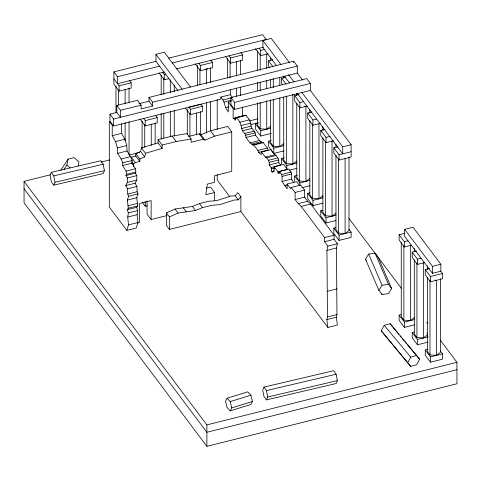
<?xml version="1.0" encoding="UTF-8"?>
<svg xmlns="http://www.w3.org/2000/svg" width="481" height="481" viewBox="0 0 481 481"><rect width="100%" height="100%" fill="white"/><g stroke="black" fill="none" stroke-linecap="round" stroke-linejoin="round"><path stroke-width="0.72" d="M299.236 185.179L296.603 181.668L287.103 184.043L287.103 188.853L282.01 181.487L282.064 176.371L281.583 174.501L279.269 171.416L288.768 169.041L291.083 172.12L291.564 173.996L291.504 179.106L293.765 182.612M126.87 230.411L128.463 224.904L127.742 217.021L128.331 212.927L127.231 209.692L128.331 208.243L127.357 200.096L128.577 196.254L127.754 194.059L127.513 188.811L125.727 185.546L127.423 182.443L127.423 177.964L125.968 175.553L126.449 174.387L126.1 171.086L122.529 165.536L122.811 162.819L121.11 158.989L117.653 153.349L117.358 147.889L115.518 141.552L112.205 135.684L112.271 125.3L109.307 121.362L109.307 207.016L126.87 230.411L136.267 228.054L137.867 222.553L137.139 214.67L137.734 210.576L136.628 207.341L137.734 205.892L136.76 197.739L137.975 193.903L137.151 191.709L136.911 186.46L135.125 183.189L136.82 180.086L136.82 175.613L135.365 173.196L135.852 172.036L135.504 168.729L131.926 163.185L132.209 160.468L130.513 156.632L127.05 150.992L126.762 145.533L124.922 139.201L121.603 133.333L121.669 123.617M235.57 117.598L236.592 117.797C240.536 121.242 241.119 126.172 242.382 130.814C244.234 132.618 246.062 134.734 245.977 137.482L250.024 142.869L252.567 144.931L253.782 144.997L257.882 150.463L258.646 152.405L268.145 150.03L267.382 148.088L263.275 142.623L262.067 142.556L259.518 140.494L255.471 135.107C255.844 131.265 251.689 129.593 251.028 126.142C251.226 121.946 248.635 118.482 246.086 115.422L245.07 115.224L235.57 117.598L235.113 120.298L234.752 118.771L233.135 118.446L233.135 108.562L228.289 102.104L231 101.431M280.682 165.199L278.733 162.596C279.804 156.674 273.16 154.251 271.007 149.645L261.514 152.02L261.069 154.629L258.646 152.405M64.057 169.378L66.907 165.031L68.086 159.121L74.11 157.612L78.956 162.013L78.175 165.951M144.721 156.92L140.644 151.491L141.432 147.859L158.087 142.941L162.157 148.37L145.502 153.283L144.721 156.92L139.821 159.031L139.821 161.46L135.341 162.578L133.231 163.979L133.52 166.691M327.898 327.435L326.821 319.606L327.471 316.955L326.942 250.379L327.898 246.098L324.591 241.696L324.591 237.584L301.196 206.421L298.202 203.637L295.112 199.519L295.112 192.436L291.107 187.47L300.607 185.089L304.611 190.061L304.611 197.144L307.702 201.262L310.696 204.046L334.091 235.209L334.091 239.322L337.391 243.723L336.435 248.004L336.971 314.58L336.321 317.232L337.391 325.054L327.898 327.435L240.879 211.532L240.879 196.699L237.842 192.659L235.203 195.839L231.036 195.977L216.727 200.625L208.808 201.226L199.447 203.571L192.478 206.457L175.066 209.025L166.366 212.849L166.366 225.379L169.402 229.419L240.879 211.532M291.107 187.47L290.62 188.726L287.103 184.043M51.299 172.354L50.066 175.246L51.299 181.644L53.776 185.155L103.174 173.557L104.413 170.671L103.174 164.268L100.697 160.756L51.299 172.354L53.776 175.872L55.014 182.269L53.776 185.155M263.949 387.091L262.716 389.977L263.949 396.374L266.426 399.885L336.141 383.513L337.379 380.627L336.141 374.23L333.67 370.713L263.949 387.091L266.426 390.602L267.664 396.999L266.426 399.885M227.092 398.256L225.541 401.232L227.092 407.545L230.201 410.882L250.89 404.473L252.447 401.497L250.89 395.184L247.781 391.841L227.092 398.256L230.201 401.599L231.752 407.912L230.201 410.882M381.229 330.796L384.187 325.33L390.103 323.683L416.642 355.471L419.6 359.289L416.642 364.754L410.726 366.402L381.229 330.796L410.726 366.402M407.768 362.584L410.726 357.118L416.642 355.471M365.488 259.187L368.674 254.082L375.048 253.168L378.24 257.359L391.63 288.522L388.444 293.62L382.07 294.534L378.884 290.35L365.488 259.187L366.288 260.233M378.884 290.35L382.07 285.245L388.444 284.331L391.63 288.522M60.756 170.298L68.086 159.121M169.402 229.419L169.402 216.889L178.102 213.071L195.514 210.498L202.477 207.612L211.838 205.273L219.763 204.672L234.073 200.018L238.239 199.88L240.879 196.699M205.026 69.156L206.475 69.252L207.594 68.38M257.6 102.808L257.6 125.331L260.209 128.806L266.733 129.239L270.647 126.196M270.647 99.922L270.659 142.725L273.268 146.2L279.792 146.633L283.706 143.591M283.706 97.048L283.718 160.119L286.327 163.594L292.851 164.033L296.765 160.985M296.765 103.181L296.777 177.513L299.386 180.988L305.91 181.427L309.824 178.379M309.824 120.575L309.836 194.907L312.446 198.388L318.969 198.821L322.883 195.773M322.883 137.969L322.895 212.301L325.505 215.783L332.034 216.216L335.942 213.167M335.942 155.363L335.954 229.696L338.564 233.177L345.093 233.61L349.002 230.561L349.002 156.992M401.25 242.346L401.25 316.666L403.866 320.148L410.389 320.58L414.303 317.532M414.303 259.728L414.315 334.061L416.925 337.542L423.448 337.975L427.362 334.932M427.362 277.122L427.375 351.455L429.984 354.936L436.507 355.369L440.422 352.326L440.422 278.752M139.821 161.46L135.744 156.03L135.744 153.601L140.644 151.491M188.462 136.496L199.188 133.808L200.944 134.71L210.504 130.736L227.663 126.443L231.74 131.872L231.74 171.356L214.58 175.655L214.58 182.305L207.335 184.115L205.778 194.697L214.58 192.496L214.58 200.679M199.188 133.808L203.265 139.237L205.014 140.133L214.574 136.165L231.74 131.872M230.201 401.599L250.89 395.184M231.752 407.912L252.447 401.497M178.024 90.729L155.958 61.34L155.958 54.341L164.352 52.243L190.47 87.031M129.413 80.483L131.157 82.804L131.157 88.101L119.102 91.113L113.883 84.157L113.883 71.867L155.958 61.34M168.717 58.147L262.566 34.656L266.203 39.502L172.186 63.035M113.883 71.867L117.52 76.713L159.794 66.137M276.419 65.53L262.891 47.505L262.891 40.512L271.284 38.408L289.628 62.843M164.159 72.036L117.52 83.712L117.52 76.713M176.449 68.963L263.372 47.21M113.883 78.866L119.102 85.822L131.157 82.804M162.71 72.403L164.298 74.513L165.717 74.158M198.863 63.354L200.451 65.464L212.5 62.446L212.5 67.743L200.451 70.755L195.226 63.799M228.992 55.814L230.579 57.924L242.628 54.906L242.628 60.203L230.579 63.215L225.355 56.259M259.121 48.274L260.708 50.385L264.959 49.321M159.073 72.847L164.298 79.804L168.981 78.631M255.483 48.719L260.708 55.676L268.073 53.836M269.847 67.851L268.542 66.113L268.542 60.822L272.793 59.758M116.835 105.459L120.472 110.305L120.472 117.304L116.835 112.452L116.835 105.459L137.47 100.295L141.107 105.141L141.107 108.922L152.615 106.042L152.615 102.261L148.978 97.415L293.657 61.207L297.294 66.053L297.294 73.052L302.675 80.219M138.907 103.716L148.978 101.196L152.615 106.042M120.472 110.305L141.107 105.141M152.615 102.261L297.294 66.053M232.557 97.631L230.333 94.673L220.839 97.048L220.839 99.176L113.606 126.016L109.969 121.17L109.969 114.171L116.835 112.452M109.969 114.171L113.606 119.017L297.294 73.052M282.473 84.668L281.601 83.508L281.601 78.217L285.852 77.152M310.353 90.446L234.572 109.409L230.934 104.563L230.934 97.565L306.716 78.601L310.353 83.447L310.353 90.446L351.118 144.739L351.118 157.028L339.063 160.047L333.844 153.084L333.844 147.793L338.089 146.729M220.839 97.048L223.058 100.006L231.199 97.968M143.639 118.5L145.226 120.611L157.275 117.592L157.275 122.889L145.226 125.902L140.001 118.945M188.829 107.191L190.416 109.301L202.465 106.283L202.465 111.58L190.416 114.592L185.63 108.219M223.058 100.006L223.99 102.098L231.451 100.228M230.934 97.565L234.572 102.411L310.353 83.447M112.205 135.684L121.603 133.333M223.99 102.098L225.619 107.612L229.01 106.758M307.251 106.018L299.885 107.858L294.661 100.902L294.661 95.611L298.911 94.547M115.518 141.552L124.922 139.201M233.135 118.446L242.628 116.071L242.628 106.89M236.592 117.797L246.086 115.422M117.358 147.889L126.762 145.533M234.752 118.771L236.111 118.434M294.661 95.611L299.885 102.567L303.433 101.677M158.087 142.941L158.087 139.61L172.156 136.093L187.031 133.598L191.107 139.027L191.107 142.28L203.265 139.237M239.917 122.228L249.417 119.853M117.653 153.349L127.05 150.992M249.356 120.953L257.996 118.789M158.087 139.61L162.157 145.04L176.226 141.516L191.107 139.027M241.252 125.493L250.751 123.118M440.289 340.121L456.95 362.313L456.95 383.76L206.884 446.344L24.05 202.82L24.05 181.373L50.794 174.675M101.016 162.109L109.734 159.926M129.335 155.02L139.502 152.477M251.13 124.543L258.315 122.745M271.344 133.381L260.708 136.045L255.483 129.082L255.483 123.791L258.165 123.124M241.528 128.523L251.028 126.142M121.11 158.989L130.513 156.632M135.744 156.03L131.265 157.149L135.341 162.578M320.31 123.413L312.945 125.252L307.72 118.296L307.72 113.005L311.971 111.941M242.382 130.814L251.882 128.433M122.811 162.819L132.209 160.468M244.769 133.465L254.269 131.091M255.483 123.791L260.708 130.748L270.749 128.235M122.529 165.536L131.926 163.185M245.665 135.257L255.158 132.882M307.72 113.005L312.945 119.961L316.492 119.072M245.977 137.482L255.471 135.107M126.1 171.086L135.504 168.729M250.024 142.869L259.518 140.494M126.449 174.387L135.852 172.036M251.846 143.969L261.345 141.594M125.968 175.553L135.365 173.196M252.567 144.931L262.067 142.556M283.694 150.956L273.767 153.439L268.542 146.477L268.542 141.186L271.224 140.518M253.782 144.997L263.275 142.623M127.423 177.964L136.82 175.613M333.369 140.807L326.004 142.647L320.779 135.69L320.779 130.399L325.03 129.335M127.423 182.443L136.82 180.086M257.882 150.463L267.382 148.088M268.542 141.186L273.767 148.142L283.808 145.629M125.727 185.546L135.125 183.189M320.779 130.399L326.004 137.356L330.261 136.291M127.513 188.811L136.911 186.46M261.514 152.02L265.314 157.083L274.807 154.702M265.314 157.083L266.666 157.864L276.16 155.489M127.754 194.059L137.151 191.709M266.666 157.864L268.5 160.311L278 157.936M128.577 196.254L137.975 193.903M281.601 163.877L281.601 158.58L284.283 157.912M287.458 169.492L283.562 164.304L274.068 166.679L274.068 171.633L273.442 170.803L272.847 172.396L271.645 171.669L271.188 167.574L269.234 164.977L269.234 162.344L278.733 159.969M127.357 200.096L136.76 197.739M269.234 164.977L278.733 162.596M301.677 92.172L342.719 146.837L351.118 144.739M271.188 167.574L280.002 165.368M271.188 168.999L274.579 168.152M281.601 158.58L286.826 165.536L296.867 163.023M127.874 205.808L137.271 203.457M271.645 171.669L273.677 171.164M333.844 147.793L339.063 154.75L351.118 151.731M206.439 188.083L210.504 187.067L214.58 192.496M128.331 208.243L137.734 205.892M274.068 166.679L277.964 171.867L286.778 169.661M127.231 209.692L136.628 207.341M277.964 171.867L277.964 172.926L279.996 172.42M142.178 202.212L145.226 206.271L147.348 205.736M289.664 170.124L296.753 168.35M128.331 212.927L137.734 210.576M281.583 174.501L291.083 172.12M282.064 176.371L291.564 173.996M127.742 217.021L137.139 214.67M294.661 181.271L294.661 175.974L297.342 175.306M282.01 181.487L291.504 179.106M284.644 185.576L287.355 184.896M128.463 224.904L137.867 222.553M137.464 222.95L139.58 222.42L139.58 203.481L151.136 200.589L151.136 219.528L166.997 215.56M294.661 175.974L299.885 182.93L309.932 180.417M302.014 187.692L309.812 185.744M295.112 192.436L304.611 190.061M322.871 203.138L312.945 205.621L307.72 198.665L307.72 193.368L309.734 192.869M295.112 199.519L304.611 197.144M298.202 203.637L307.702 201.262M307.72 193.368L312.945 200.324L322.991 197.811M301.196 206.421L310.696 204.046M335.93 220.532L326.004 223.016L320.785 216.059L320.785 210.762L322.793 210.263M320.785 210.762L326.004 217.719L336.051 215.205M348.941 229.203L351.118 232.101L351.118 237.392L339.063 240.41L333.844 233.453L333.844 228.156L335.852 227.657M324.591 237.584L334.091 235.209M333.844 228.156L339.063 235.119L351.118 232.101M324.591 241.696L334.091 239.322M327.898 246.098L337.391 243.723M440.83 271.23L432.437 273.328L404.671 236.351L404.671 229.353L413.071 227.254L440.83 264.231L440.83 271.23L442.532 273.497L442.532 278.788L430.483 281.806L425.258 274.849L425.258 269.552L429.509 268.488M326.942 250.379L336.435 248.004M411.73 245.172L404.365 247.018L399.14 240.061L399.14 234.764L404.804 233.345M399.14 234.764L404.365 241.721L408.02 240.807M424.789 262.566L417.424 264.412L412.199 257.455L412.199 252.158L416.45 251.094M412.199 252.158L417.424 259.115L421.079 258.201M327.471 291.258L336.971 288.883M404.671 229.353L432.437 266.33L440.83 264.231M425.258 269.552L430.483 276.509L442.532 273.497M327.471 316.955L336.971 314.58M326.821 319.606L336.321 317.232M414.285 324.897L404.365 327.381L399.14 320.424L399.14 315.133L401.148 314.628M399.14 315.133L404.365 322.09L414.406 319.576M428.054 342.117L417.424 344.775L412.199 337.818L412.199 332.527L414.207 332.022M412.199 332.527L417.424 339.484L428.138 336.802M440.355 350.962L442.532 353.86L442.532 359.157L430.483 362.169L425.258 355.212L425.258 349.921L427.94 349.248M425.258 349.921L430.483 356.878L442.532 353.86M24.05 181.373L206.884 424.891L456.95 362.313M456.95 369.685L206.884 432.269L24.05 188.744M188.919 107.305L200.98 104.305L202.465 106.283M53.776 175.872L103.174 164.268M55.014 182.269L104.413 170.671M266.426 390.602L336.141 374.23M267.664 396.999L337.379 380.627M304.461 106.259L305.91 106.355L305.91 181.427M435.058 280.201L436.507 280.297L436.507 355.369M277.964 172.926L279.269 173.611L279.269 171.416M66.907 165.031L70.142 167.965M398.749 334.313L390.103 323.683M400.168 336.021L401.118 337.151M402.543 338.858L403.962 340.56M404.912 341.696L406.331 343.398M407.281 344.534L419.6 359.289M384.187 325.33L410.726 357.118M262.891 40.512L280.934 64.538M288.6 74.753L294.011 81.962M284.542 76.341L289.502 82.948M297.619 93.765L342.719 153.836L342.719 146.837M268.542 60.822L272.974 66.721M281.601 78.217L286.033 84.115M240.891 52.585L242.628 54.906M348.875 218.362L401.563 288.534M426.779 322.126L427.681 323.322M426.863 332.99L427.735 334.145M210.762 60.131L212.5 62.446M155.958 54.341L182.077 89.129M210.504 130.736L214.574 136.165M200.944 134.71L205.014 140.133M235.203 195.839L238.239 199.88M229.774 196.735L217.214 180.014L217.214 174.795M172.156 136.093L176.226 141.516M155.531 115.278L157.275 117.592M199.447 203.571L202.477 207.612M192.478 206.457L195.514 210.498M141.432 147.859L145.502 153.283M183.291 207.81L186.321 211.856M135.744 153.601L139.821 159.031M175.066 209.025L178.102 213.071M131.602 161.808L133.231 163.979M166.366 212.849L169.402 216.889M151.136 219.528L147.06 214.099L147.06 200.986M225.619 107.612L228.289 111.995L228.289 102.104M375.048 253.168L388.444 284.331M368.674 254.082L382.07 285.245M381.487 293.182L382.07 294.534M268.5 160.311L269.234 162.344M432.437 266.33L432.437 273.328M430.483 276.509L430.483 281.806M430.483 356.878L430.483 362.169M429.984 280.615L429.984 354.936M427.362 265.861L427.362 269.619M423.448 262.903L423.448 337.975M417.424 259.115L417.424 264.412M417.424 339.484L417.424 344.775M416.925 263.221L416.925 337.542M414.303 248.467L414.303 251.473M410.389 245.508L410.389 320.58M404.365 241.721L404.365 247.018M404.365 322.09L404.365 327.381M403.866 245.827L403.866 320.148M345.093 158.538L345.093 233.61M339.063 154.75L339.063 160.047M339.063 235.119L339.063 240.41M338.564 158.85L338.564 233.177M335.942 144.102L335.942 147.102M332.028 141.143L332.034 216.216M326.004 137.356L326.004 142.647M326.004 217.719L326.004 223.016M325.505 141.456L325.505 215.783M322.883 126.707L322.883 130.459M318.969 123.749L318.969 198.821M312.945 119.961L312.945 125.252M312.945 200.324L312.945 205.621M312.446 124.062L312.446 198.388M309.824 109.313L309.824 113.065M299.885 102.567L299.885 107.858M299.885 182.93L299.885 185.582M299.386 106.668L299.386 180.988M296.765 93.422L296.765 95.671M293.657 61.207L293.657 62.608M292.851 94.216L292.851 164.033M286.826 165.536L286.826 168.849M286.327 96.032L286.327 163.594M283.706 76.028L283.706 78.277M279.792 77.567L279.792 85.077M279.792 97.841L279.792 146.633M273.767 148.142L273.767 153.439M273.268 78.637L273.268 87.644M273.268 99.657L273.268 146.2M270.647 57.131L270.647 60.131M270.647 79.654L270.659 87.921M266.733 54.167L266.733 68.434M266.733 80.447L266.733 88.702M266.733 100.715L266.733 129.239M260.708 50.385L260.708 55.676M260.708 130.748L260.708 136.045M260.209 54.485L260.209 70.25M260.209 82.263L260.209 90.518M260.209 102.531L260.209 128.806M257.6 51.01L257.6 70.527M257.6 82.54L257.6 90.795M240.518 60.167L240.518 74.429M240.518 87.193L240.518 95.448M236.604 61.706L236.604 75.974M236.604 87.987L236.604 96.242M234.572 102.411L234.572 109.409M230.579 57.924L230.579 63.215M230.333 89.809L230.333 94.673M230.08 62.025L230.08 77.79M227.471 58.55L227.471 78.066M217.214 99.513L217.214 129.329M210.389 67.707L210.389 82.72M210.389 101.485L210.389 130.766M206.884 424.891L206.884 446.344M206.475 69.252L206.475 83.514M206.475 103.03L206.475 133.063M200.451 65.464L200.451 70.755M200.355 111.544L200.355 134.812M199.952 69.565L199.952 84.578M197.342 65.338L197.342 85.606M196.44 113.083L196.44 134.854M190.416 109.301L190.416 114.592M189.917 113.402L189.917 136.676M187.307 109.175L187.307 134.698M174.236 85.011L174.236 91.769M174.236 110.534L174.236 136.063M170.322 79.798L170.322 92.562M170.322 111.327L170.322 136.851M164.298 74.513L164.298 79.804M163.799 78.613L163.799 94.378M163.799 113.149L163.799 137.921M162.157 145.04L162.157 148.37M161.183 75.138L161.189 94.655M161.189 113.42L161.189 138.949M155.159 122.853L155.159 143.873M151.25 124.399L151.25 145.418M148.978 97.415L148.978 101.196M145.226 120.611L145.226 125.902M145.226 201.635L145.226 206.271M144.727 124.711L144.727 147.234M142.111 121.236L142.111 148.262M129.04 88.065L129.04 102.327M129.04 121.843L129.04 154.876M125.132 89.604L125.132 103.872M125.132 122.637L125.132 140.656M119.102 85.822L119.102 91.113M118.603 89.923L118.603 104.936M115.993 86.448L115.993 112.722M113.606 119.017L113.606 126.016"/></g></svg>
